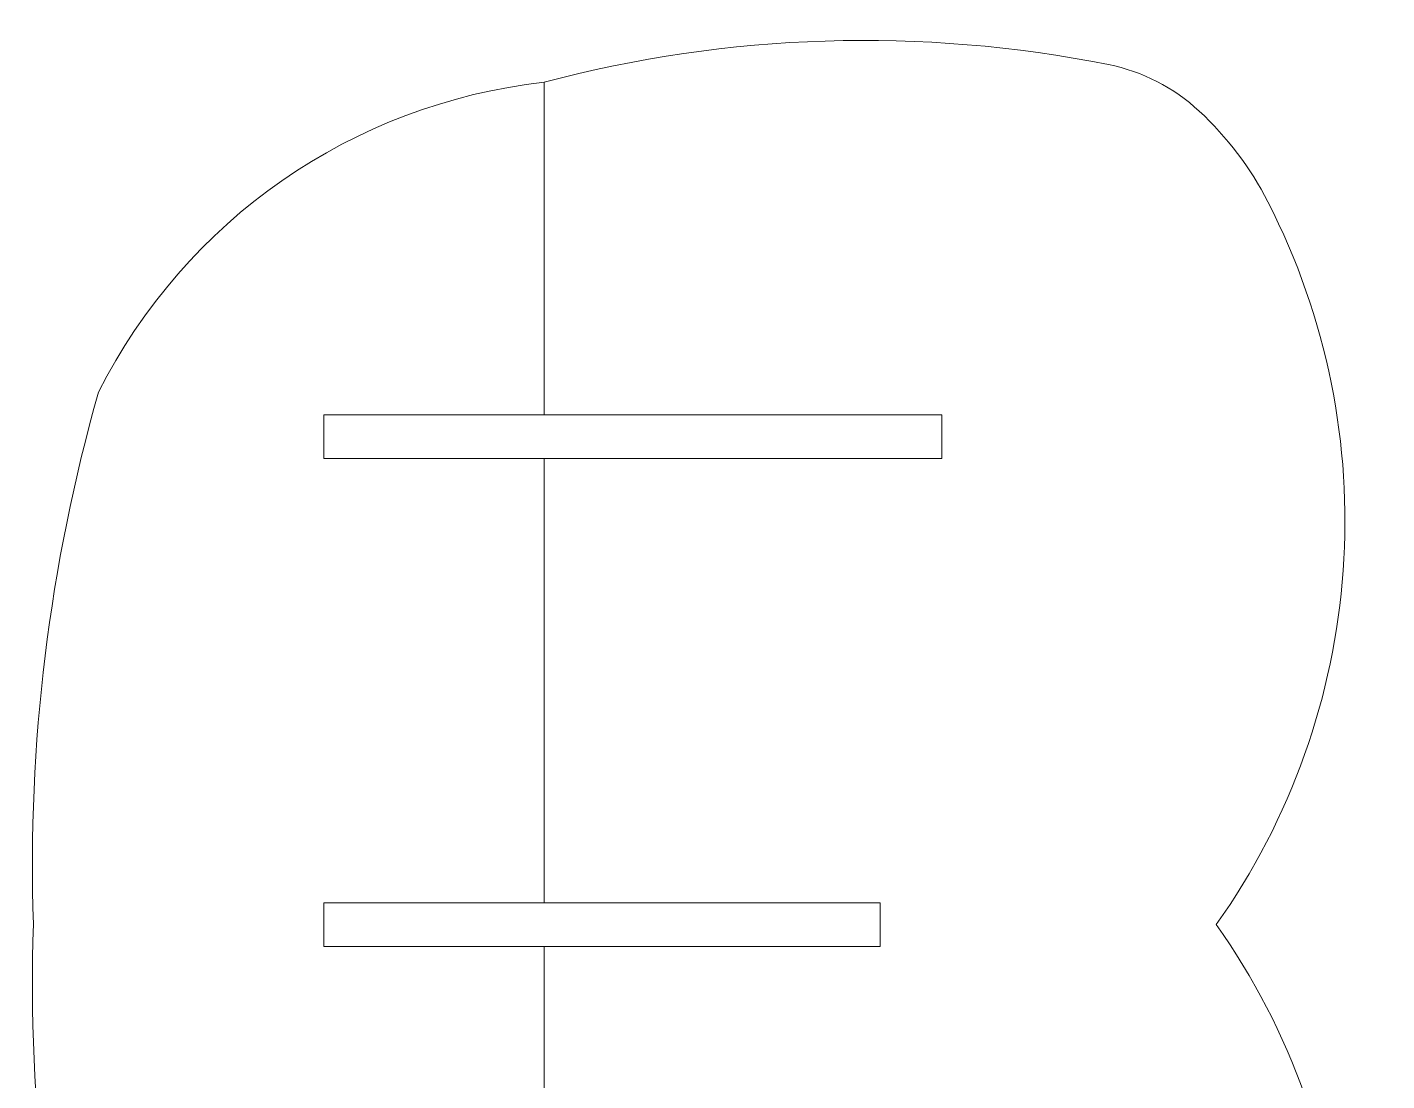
# Model space of a CAD drawing. Header units: millimetres. Extents: x 570 to 650.8, y -8.3 to 42.9.
# Drawn here: x 580 to 587.18, y 6.53 to 12.09 of the extents above; entities that cross this region are included whole.
import ezdxf

# ---------------------------------------------------------------- set-up
doc = ezdxf.new("R2010")
doc.units = ezdxf.units.MM
doc.header["$MEASUREMENT"] = 0
doc.layers.add('Layer 1', color=7, linetype='Continuous')

msp = doc.modelspace()

# ---------------------------------------------------------------- linework, layer by layer
at = {"layer": 'Layer 1', "color": 4, "lineweight": 9}
for points in [[(585.70983, 11.89359), (584.72241, 12.09111), (583.70282, 12.05922), (582.72964, 11.80042)], [(586.18889, 11.64859), (586.05488, 11.77294), (585.88907, 11.85778), (585.70982, 11.89359)], [(582.72964, 11.80043), (581.71884, 11.68819), (580.83333, 11.07246), (580.37639, 10.16392)], [(582.72964, 10.04548), (582.72964, 10.04548), (582.72964, 11.80043), (582.72964, 11.80043)], [(582.72964, 10.04548), (582.72964, 10.04548), (582.72964, 11.80043), (582.72964, 11.80043)], [(582.72964, 10.04548), (582.72964, 10.04548), (582.72964, 11.80043), (582.72964, 11.80043)], [(582.72964, 10.04548), (582.72964, 10.04548), (582.72964, 11.80043), (582.72964, 11.80043)], [(582.72964, 10.04548), (582.72964, 10.04548), (582.72964, 11.80043), (582.72964, 11.80043)], [(582.72964, 10.04548), (582.72964, 10.04548), (582.72964, 11.80043), (582.72964, 11.80043)], [(582.72964, 10.04548), (582.72964, 10.04548), (582.72964, 11.80043), (582.72964, 11.80043)], [(582.72964, 10.04548), (582.72964, 10.04548), (582.72964, 11.80043), (582.72964, 11.80043)], [(582.72964, 10.04548), (582.72964, 10.04548), (582.72964, 11.80043), (582.72964, 11.80043)], [(582.72964, 10.04548), (582.72964, 10.04548), (582.72964, 11.80043), (582.72964, 11.80043)], [(582.72964, 10.04548), (582.72964, 10.04548), (582.72964, 11.80043), (582.72964, 11.80043)], [(582.72964, 10.04548), (582.72964, 10.04548), (582.72964, 11.80043), (582.72964, 11.80043)], [(582.72964, 10.04548), (582.72964, 10.04548), (582.72964, 11.80043), (582.72964, 11.80043)], [(582.72964, 10.04548), (582.72964, 10.04548), (582.72964, 11.80043), (582.72964, 11.80043)], [(582.72964, 10.04548), (582.72964, 10.04548), (582.72964, 11.80043), (582.72964, 11.80043)], [(582.72964, 10.04548), (582.72964, 10.04548), (582.72964, 11.80043), (582.72964, 11.80043)], [(582.72964, 10.04548), (582.72964, 10.04548), (582.72964, 11.80043), (582.72964, 11.80043)], [(582.72964, 10.04548), (582.72964, 10.04548), (582.72964, 11.80043), (582.72964, 11.80043)], [(582.72964, 10.04548), (582.72964, 10.04548), (582.72964, 11.80043), (582.72964, 11.80043)], [(582.72964, 10.04548), (582.72964, 10.04548), (582.72964, 11.80043), (582.72964, 11.80043)], [(582.72964, 10.04548), (582.72964, 10.04548), (582.72964, 11.80043), (582.72964, 11.80043)], [(586.55199, 11.16929), (586.45978, 11.34896), (586.33688, 11.51118), (586.18889, 11.64859)], [(586.27938, 7.35331), (587.07491, 8.47487), (587.18002, 9.94599), (586.55198, 11.16929)], [(580.37639, 10.16392), (580.11587, 9.25129), (579.99981, 8.30354), (580.03252, 7.35511)], [(581.56671, 9.81406), (581.56671, 9.81406), (581.56671, 10.04548), (581.56671, 10.04548)], [(581.56671, 9.81406), (581.56671, 9.81406), (581.56671, 10.04548), (581.56671, 10.04548)], [(581.56671, 9.81406), (581.56671, 9.81406), (581.56671, 10.04548), (581.56671, 10.04548)], [(581.56671, 9.81406), (581.56671, 9.81406), (581.56671, 10.04548), (581.56671, 10.04548)], [(581.56671, 9.81406), (581.56671, 9.81406), (581.56671, 10.04548), (581.56671, 10.04548)], [(581.56671, 9.81406), (581.56671, 9.81406), (581.56671, 10.04548), (581.56671, 10.04548)], [(581.56671, 9.81406), (581.56671, 9.81406), (581.56671, 10.04548), (581.56671, 10.04548)], [(581.56671, 9.81406), (581.56671, 9.81406), (581.56671, 10.04548), (581.56671, 10.04548)], [(581.56671, 9.81406), (581.56671, 9.81406), (581.56671, 10.04548), (581.56671, 10.04548)], [(581.56671, 9.81406), (581.56671, 9.81406), (581.56671, 10.04548), (581.56671, 10.04548)], [(581.56671, 9.81406), (581.56671, 9.81406), (581.56671, 10.04548), (581.56671, 10.04548)], [(581.56671, 9.81406), (581.56671, 9.81406), (581.56671, 10.04548), (581.56671, 10.04548)], [(581.56671, 9.81406), (581.56671, 9.81406), (581.56671, 10.04548), (581.56671, 10.04548)], [(581.56671, 9.81406), (581.56671, 9.81406), (581.56671, 10.04548), (581.56671, 10.04548)], [(581.56671, 9.81406), (581.56671, 9.81406), (581.56671, 10.04548), (581.56671, 10.04548)], [(581.56671, 9.81406), (581.56671, 9.81406), (581.56671, 10.04548), (581.56671, 10.04548)], [(581.56671, 9.81406), (581.56671, 9.81406), (581.56671, 10.04548), (581.56671, 10.04548)], [(581.56671, 9.81406), (581.56671, 9.81406), (581.56671, 10.04548), (581.56671, 10.04548)], [(581.56671, 9.81406), (581.56671, 9.81406), (581.56671, 10.04548), (581.56671, 10.04548)], [(581.56671, 9.81406), (581.56671, 9.81406), (581.56671, 10.04548), (581.56671, 10.04548)], [(581.56671, 9.81406), (581.56671, 9.81406), (581.56671, 10.04548), (581.56671, 10.04548)], [(581.56671, 10.04548), (581.56671, 10.04548), (582.72964, 10.04548), (582.72964, 10.04548)], [(581.56671, 10.04548), (581.56671, 10.04548), (582.72964, 10.04548), (582.72964, 10.04548)], [(581.56671, 10.04548), (581.56671, 10.04548), (582.72964, 10.04548), (582.72964, 10.04548)], [(581.56671, 10.04548), (581.56671, 10.04548), (582.72964, 10.04548), (582.72964, 10.04548)], [(581.56671, 10.04548), (581.56671, 10.04548), (582.72964, 10.04548), (582.72964, 10.04548)], [(581.56671, 10.04548), (581.56671, 10.04548), (582.72964, 10.04548), (582.72964, 10.04548)], [(581.56671, 10.04548), (581.56671, 10.04548), (582.72964, 10.04548), (582.72964, 10.04548)], [(581.56671, 10.04548), (581.56671, 10.04548), (582.72964, 10.04548), (582.72964, 10.04548)], [(581.56671, 10.04548), (581.56671, 10.04548), (582.72964, 10.04548), (582.72964, 10.04548)], [(581.56671, 10.04548), (581.56671, 10.04548), (582.72964, 10.04548), (582.72964, 10.04548)], [(581.56671, 10.04548), (581.56671, 10.04548), (582.72964, 10.04548), (582.72964, 10.04548)], [(581.56671, 10.04548), (581.56671, 10.04548), (582.72964, 10.04548), (582.72964, 10.04548)], [(581.56671, 10.04548), (581.56671, 10.04548), (582.72964, 10.04548), (582.72964, 10.04548)], [(581.56671, 10.04548), (581.56671, 10.04548), (582.72964, 10.04548), (582.72964, 10.04548)], [(581.56671, 10.04548), (581.56671, 10.04548), (582.72964, 10.04548), (582.72964, 10.04548)], [(581.56671, 10.04548), (581.56671, 10.04548), (582.72964, 10.04548), (582.72964, 10.04548)], [(581.56671, 10.04548), (581.56671, 10.04548), (582.72964, 10.04548), (582.72964, 10.04548)], [(581.56671, 10.04548), (581.56671, 10.04548), (582.72964, 10.04548), (582.72964, 10.04548)], [(581.56671, 10.04548), (581.56671, 10.04548), (582.72964, 10.04548), (582.72964, 10.04548)], [(581.56671, 10.04548), (581.56671, 10.04548), (582.72964, 10.04548), (582.72964, 10.04548)], [(581.56671, 10.04548), (581.56671, 10.04548), (582.72964, 10.04548), (582.72964, 10.04548)], [(584.83088, 10.04548), (584.83088, 10.04548), (582.72964, 10.04548), (582.72964, 10.04548)], [(584.83088, 10.04548), (584.83088, 10.04548), (582.72964, 10.04548), (582.72964, 10.04548)], [(584.83088, 10.04548), (584.83088, 10.04548), (582.72964, 10.04548), (582.72964, 10.04548)], [(584.83088, 10.04548), (584.83088, 10.04548), (582.72964, 10.04548), (582.72964, 10.04548)], [(584.83088, 10.04548), (584.83088, 10.04548), (582.72964, 10.04548), (582.72964, 10.04548)], [(584.83088, 10.04548), (584.83088, 10.04548), (582.72964, 10.04548), (582.72964, 10.04548)], [(584.83088, 10.04548), (584.83088, 10.04548), (582.72964, 10.04548), (582.72964, 10.04548)], [(584.83088, 10.04548), (584.83088, 10.04548), (582.72964, 10.04548), (582.72964, 10.04548)], [(584.83088, 10.04548), (584.83088, 10.04548), (582.72964, 10.04548), (582.72964, 10.04548)], [(584.83088, 10.04548), (584.83088, 10.04548), (582.72964, 10.04548), (582.72964, 10.04548)], [(584.83088, 10.04548), (584.83088, 10.04548), (582.72964, 10.04548), (582.72964, 10.04548)], [(584.83088, 10.04548), (584.83088, 10.04548), (582.72964, 10.04548), (582.72964, 10.04548)], [(584.83088, 10.04548), (584.83088, 10.04548), (582.72964, 10.04548), (582.72964, 10.04548)], [(584.83088, 10.04548), (584.83088, 10.04548), (582.72964, 10.04548), (582.72964, 10.04548)], [(584.83088, 10.04548), (584.83088, 10.04548), (582.72964, 10.04548), (582.72964, 10.04548)], [(584.83088, 10.04548), (584.83088, 10.04548), (582.72964, 10.04548), (582.72964, 10.04548)], [(584.83088, 10.04548), (584.83088, 10.04548), (582.72964, 10.04548), (582.72964, 10.04548)], [(584.83088, 10.04548), (584.83088, 10.04548), (582.72964, 10.04548), (582.72964, 10.04548)], [(584.83088, 10.04548), (584.83088, 10.04548), (582.72964, 10.04548), (582.72964, 10.04548)], [(584.83088, 10.04548), (584.83088, 10.04548), (582.72964, 10.04548), (582.72964, 10.04548)], [(584.83088, 10.04548), (584.83088, 10.04548), (582.72964, 10.04548), (582.72964, 10.04548)], [(584.83088, 9.81406), (584.83088, 9.81406), (584.83088, 10.04548), (584.83088, 10.04548)], [(584.83088, 9.81406), (584.83088, 9.81406), (584.83088, 10.04548), (584.83088, 10.04548)], [(584.83088, 9.81406), (584.83088, 9.81406), (584.83088, 10.04548), (584.83088, 10.04548)], [(584.83088, 9.81406), (584.83088, 9.81406), (584.83088, 10.04548), (584.83088, 10.04548)], [(584.83088, 9.81406), (584.83088, 9.81406), (584.83088, 10.04548), (584.83088, 10.04548)], [(584.83088, 9.81406), (584.83088, 9.81406), (584.83088, 10.04548), (584.83088, 10.04548)], [(584.83088, 9.81406), (584.83088, 9.81406), (584.83088, 10.04548), (584.83088, 10.04548)], [(584.83088, 9.81406), (584.83088, 9.81406), (584.83088, 10.04548), (584.83088, 10.04548)], [(584.83088, 9.81406), (584.83088, 9.81406), (584.83088, 10.04548), (584.83088, 10.04548)], [(584.83088, 9.81406), (584.83088, 9.81406), (584.83088, 10.04548), (584.83088, 10.04548)], [(584.83088, 9.81406), (584.83088, 9.81406), (584.83088, 10.04548), (584.83088, 10.04548)], [(584.83088, 9.81406), (584.83088, 9.81406), (584.83088, 10.04548), (584.83088, 10.04548)], [(584.83088, 9.81406), (584.83088, 9.81406), (584.83088, 10.04548), (584.83088, 10.04548)], [(584.83088, 9.81406), (584.83088, 9.81406), (584.83088, 10.04548), (584.83088, 10.04548)], [(584.83088, 9.81406), (584.83088, 9.81406), (584.83088, 10.04548), (584.83088, 10.04548)], [(584.83088, 9.81406), (584.83088, 9.81406), (584.83088, 10.04548), (584.83088, 10.04548)], [(584.83088, 9.81406), (584.83088, 9.81406), (584.83088, 10.04548), (584.83088, 10.04548)], [(584.83088, 9.81406), (584.83088, 9.81406), (584.83088, 10.04548), (584.83088, 10.04548)], [(584.83088, 9.81406), (584.83088, 9.81406), (584.83088, 10.04548), (584.83088, 10.04548)], [(584.83088, 9.81406), (584.83088, 9.81406), (584.83088, 10.04548), (584.83088, 10.04548)], [(584.83088, 9.81406), (584.83088, 9.81406), (584.83088, 10.04548), (584.83088, 10.04548)], [(581.56671, 9.81406), (581.56671, 9.81406), (582.72964, 9.81406), (582.72964, 9.81406)], [(581.56671, 9.81406), (581.56671, 9.81406), (582.72964, 9.81406), (582.72964, 9.81406)], [(581.56671, 9.81406), (581.56671, 9.81406), (582.72964, 9.81406), (582.72964, 9.81406)], [(581.56671, 9.81406), (581.56671, 9.81406), (582.72964, 9.81406), (582.72964, 9.81406)], [(581.56671, 9.81406), (581.56671, 9.81406), (582.72964, 9.81406), (582.72964, 9.81406)], [(581.56671, 9.81406), (581.56671, 9.81406), (582.72964, 9.81406), (582.72964, 9.81406)], [(581.56671, 9.81406), (581.56671, 9.81406), (582.72964, 9.81406), (582.72964, 9.81406)], [(581.56671, 9.81406), (581.56671, 9.81406), (582.72964, 9.81406), (582.72964, 9.81406)], [(581.56671, 9.81406), (581.56671, 9.81406), (582.72964, 9.81406), (582.72964, 9.81406)], [(581.56671, 9.81406), (581.56671, 9.81406), (582.72964, 9.81406), (582.72964, 9.81406)], [(581.56671, 9.81406), (581.56671, 9.81406), (582.72964, 9.81406), (582.72964, 9.81406)], [(581.56671, 9.81406), (581.56671, 9.81406), (582.72964, 9.81406), (582.72964, 9.81406)], [(581.56671, 9.81406), (581.56671, 9.81406), (582.72964, 9.81406), (582.72964, 9.81406)], [(581.56671, 9.81406), (581.56671, 9.81406), (582.72964, 9.81406), (582.72964, 9.81406)], [(581.56671, 9.81406), (581.56671, 9.81406), (582.72964, 9.81406), (582.72964, 9.81406)], [(581.56671, 9.81406), (581.56671, 9.81406), (582.72964, 9.81406), (582.72964, 9.81406)], [(581.56671, 9.81406), (581.56671, 9.81406), (582.72964, 9.81406), (582.72964, 9.81406)], [(581.56671, 9.81406), (581.56671, 9.81406), (582.72964, 9.81406), (582.72964, 9.81406)], [(581.56671, 9.81406), (581.56671, 9.81406), (582.72964, 9.81406), (582.72964, 9.81406)], [(581.56671, 9.81406), (581.56671, 9.81406), (582.72964, 9.81406), (582.72964, 9.81406)], [(581.56671, 9.81406), (581.56671, 9.81406), (582.72964, 9.81406), (582.72964, 9.81406)], [(584.83088, 9.81406), (584.83088, 9.81406), (582.72964, 9.81406), (582.72964, 9.81406)], [(584.83088, 9.81406), (584.83088, 9.81406), (582.72964, 9.81406), (582.72964, 9.81406)], [(584.83088, 9.81406), (584.83088, 9.81406), (582.72964, 9.81406), (582.72964, 9.81406)], [(584.83088, 9.81406), (584.83088, 9.81406), (582.72964, 9.81406), (582.72964, 9.81406)], [(584.83088, 9.81406), (584.83088, 9.81406), (582.72964, 9.81406), (582.72964, 9.81406)], [(584.83088, 9.81406), (584.83088, 9.81406), (582.72964, 9.81406), (582.72964, 9.81406)], [(584.83088, 9.81406), (584.83088, 9.81406), (582.72964, 9.81406), (582.72964, 9.81406)], [(584.83088, 9.81406), (584.83088, 9.81406), (582.72964, 9.81406), (582.72964, 9.81406)], [(584.83088, 9.81406), (584.83088, 9.81406), (582.72964, 9.81406), (582.72964, 9.81406)], [(584.83088, 9.81406), (584.83088, 9.81406), (582.72964, 9.81406), (582.72964, 9.81406)], [(584.83088, 9.81406), (584.83088, 9.81406), (582.72964, 9.81406), (582.72964, 9.81406)], [(584.83088, 9.81406), (584.83088, 9.81406), (582.72964, 9.81406), (582.72964, 9.81406)], [(584.83088, 9.81406), (584.83088, 9.81406), (582.72964, 9.81406), (582.72964, 9.81406)], [(584.83088, 9.81406), (584.83088, 9.81406), (582.72964, 9.81406), (582.72964, 9.81406)], [(584.83088, 9.81406), (584.83088, 9.81406), (582.72964, 9.81406), (582.72964, 9.81406)], [(584.83088, 9.81406), (584.83088, 9.81406), (582.72964, 9.81406), (582.72964, 9.81406)], [(584.83088, 9.81406), (584.83088, 9.81406), (582.72964, 9.81406), (582.72964, 9.81406)], [(584.83088, 9.81406), (584.83088, 9.81406), (582.72964, 9.81406), (582.72964, 9.81406)], [(584.83088, 9.81406), (584.83088, 9.81406), (582.72964, 9.81406), (582.72964, 9.81406)], [(584.83088, 9.81406), (584.83088, 9.81406), (582.72964, 9.81406), (582.72964, 9.81406)], [(584.83088, 9.81406), (584.83088, 9.81406), (582.72964, 9.81406), (582.72964, 9.81406)], [(582.72964, 7.46906), (582.72964, 7.46906), (582.72964, 9.81406), (582.72964, 9.81406)], [(582.72964, 7.46906), (582.72964, 7.46906), (582.72964, 9.81406), (582.72964, 9.81406)], [(582.72964, 7.46906), (582.72964, 7.46906), (582.72964, 9.81406), (582.72964, 9.81406)], [(582.72964, 7.46906), (582.72964, 7.46906), (582.72964, 9.81406), (582.72964, 9.81406)], [(582.72964, 7.46906), (582.72964, 7.46906), (582.72964, 9.81406), (582.72964, 9.81406)], [(582.72964, 7.46906), (582.72964, 7.46906), (582.72964, 9.81406), (582.72964, 9.81406)], [(582.72964, 7.46906), (582.72964, 7.46906), (582.72964, 9.81406), (582.72964, 9.81406)], [(582.72964, 7.46906), (582.72964, 7.46906), (582.72964, 9.81406), (582.72964, 9.81406)], [(582.72964, 7.46906), (582.72964, 7.46906), (582.72964, 9.81406), (582.72964, 9.81406)], [(582.72964, 7.46906), (582.72964, 7.46906), (582.72964, 9.81406), (582.72964, 9.81406)], [(582.72964, 7.46906), (582.72964, 7.46906), (582.72964, 9.81406), (582.72964, 9.81406)], [(582.72964, 7.46906), (582.72964, 7.46906), (582.72964, 9.81406), (582.72964, 9.81406)], [(582.72964, 7.46906), (582.72964, 7.46906), (582.72964, 9.81406), (582.72964, 9.81406)], [(582.72964, 7.46906), (582.72964, 7.46906), (582.72964, 9.81406), (582.72964, 9.81406)], [(582.72964, 7.46906), (582.72964, 7.46906), (582.72964, 9.81406), (582.72964, 9.81406)], [(582.72964, 7.46906), (582.72964, 7.46906), (582.72964, 9.81406), (582.72964, 9.81406)], [(582.72964, 7.46906), (582.72964, 7.46906), (582.72964, 9.81406), (582.72964, 9.81406)], [(582.72964, 7.46906), (582.72964, 7.46906), (582.72964, 9.81406), (582.72964, 9.81406)], [(582.72964, 7.46906), (582.72964, 7.46906), (582.72964, 9.81406), (582.72964, 9.81406)], [(582.72964, 7.46906), (582.72964, 7.46906), (582.72964, 9.81406), (582.72964, 9.81406)], [(582.72964, 7.46906), (582.72964, 7.46906), (582.72964, 9.81406), (582.72964, 9.81406)], [(581.56671, 7.46906), (581.56671, 7.46906), (581.56671, 7.23764), (581.56671, 7.23764)], [(581.56671, 7.46906), (581.56671, 7.46906), (581.56671, 7.23764), (581.56671, 7.23764)], [(581.56671, 7.46906), (581.56671, 7.46906), (581.56671, 7.23764), (581.56671, 7.23764)], [(581.56671, 7.46906), (581.56671, 7.46906), (581.56671, 7.23764), (581.56671, 7.23764)], [(581.56671, 7.46906), (581.56671, 7.46906), (581.56671, 7.23764), (581.56671, 7.23764)], [(581.56671, 7.46906), (581.56671, 7.46906), (581.56671, 7.23764), (581.56671, 7.23764)], [(581.56671, 7.46906), (581.56671, 7.46906), (581.56671, 7.23764), (581.56671, 7.23764)], [(581.56671, 7.46906), (581.56671, 7.46906), (581.56671, 7.23764), (581.56671, 7.23764)], [(581.56671, 7.46906), (581.56671, 7.46906), (581.56671, 7.23764), (581.56671, 7.23764)], [(581.56671, 7.46906), (581.56671, 7.46906), (581.56671, 7.23764), (581.56671, 7.23764)], [(581.56671, 7.46906), (581.56671, 7.46906), (581.56671, 7.23764), (581.56671, 7.23764)], [(581.56671, 7.46906), (581.56671, 7.46906), (581.56671, 7.23764), (581.56671, 7.23764)], [(581.56671, 7.46906), (581.56671, 7.46906), (581.56671, 7.23764), (581.56671, 7.23764)], [(581.56671, 7.46906), (581.56671, 7.46906), (581.56671, 7.23764), (581.56671, 7.23764)], [(581.56671, 7.46906), (581.56671, 7.46906), (581.56671, 7.23764), (581.56671, 7.23764)], [(581.56671, 7.46906), (581.56671, 7.46906), (581.56671, 7.23764), (581.56671, 7.23764)], [(581.56671, 7.46906), (581.56671, 7.46906), (581.56671, 7.23764), (581.56671, 7.23764)], [(581.56671, 7.46906), (581.56671, 7.46906), (581.56671, 7.23764), (581.56671, 7.23764)], [(581.56671, 7.46906), (581.56671, 7.46906), (581.56671, 7.23764), (581.56671, 7.23764)], [(581.56671, 7.46906), (581.56671, 7.46906), (581.56671, 7.23764), (581.56671, 7.23764)], [(581.56671, 7.46906), (581.56671, 7.46906), (581.56671, 7.23764), (581.56671, 7.23764)], [(581.56671, 7.46906), (581.56671, 7.46906), (582.72964, 7.46906), (582.72964, 7.46906)], [(581.56671, 7.46906), (581.56671, 7.46906), (582.72964, 7.46906), (582.72964, 7.46906)], [(581.56671, 7.46906), (581.56671, 7.46906), (582.72964, 7.46906), (582.72964, 7.46906)], [(581.56671, 7.46906), (581.56671, 7.46906), (582.72964, 7.46906), (582.72964, 7.46906)], [(581.56671, 7.46906), (581.56671, 7.46906), (582.72964, 7.46906), (582.72964, 7.46906)], [(581.56671, 7.46906), (581.56671, 7.46906), (582.72964, 7.46906), (582.72964, 7.46906)], [(581.56671, 7.46906), (581.56671, 7.46906), (582.72964, 7.46906), (582.72964, 7.46906)], [(581.56671, 7.46906), (581.56671, 7.46906), (582.72964, 7.46906), (582.72964, 7.46906)], [(581.56671, 7.46906), (581.56671, 7.46906), (582.72964, 7.46906), (582.72964, 7.46906)], [(581.56671, 7.46906), (581.56671, 7.46906), (582.72964, 7.46906), (582.72964, 7.46906)], [(581.56671, 7.46906), (581.56671, 7.46906), (582.72964, 7.46906), (582.72964, 7.46906)], [(581.56671, 7.46906), (581.56671, 7.46906), (582.72964, 7.46906), (582.72964, 7.46906)], [(581.56671, 7.46906), (581.56671, 7.46906), (582.72964, 7.46906), (582.72964, 7.46906)], [(581.56671, 7.46906), (581.56671, 7.46906), (582.72964, 7.46906), (582.72964, 7.46906)], [(581.56671, 7.46906), (581.56671, 7.46906), (582.72964, 7.46906), (582.72964, 7.46906)], [(581.56671, 7.46906), (581.56671, 7.46906), (582.72964, 7.46906), (582.72964, 7.46906)], [(581.56671, 7.46906), (581.56671, 7.46906), (582.72964, 7.46906), (582.72964, 7.46906)], [(581.56671, 7.46906), (581.56671, 7.46906), (582.72964, 7.46906), (582.72964, 7.46906)], [(581.56671, 7.46906), (581.56671, 7.46906), (582.72964, 7.46906), (582.72964, 7.46906)], [(581.56671, 7.46906), (581.56671, 7.46906), (582.72964, 7.46906), (582.72964, 7.46906)], [(581.56671, 7.46906), (581.56671, 7.46906), (582.72964, 7.46906), (582.72964, 7.46906)], [(584.50452, 7.46906), (584.50452, 7.46906), (582.72964, 7.46906), (582.72964, 7.46906)], [(584.50452, 7.46906), (584.50452, 7.46906), (582.72964, 7.46906), (582.72964, 7.46906)], [(584.50452, 7.46906), (584.50452, 7.46906), (582.72964, 7.46906), (582.72964, 7.46906)], [(584.50452, 7.46906), (584.50452, 7.46906), (582.72964, 7.46906), (582.72964, 7.46906)], [(584.50452, 7.46906), (584.50452, 7.46906), (582.72964, 7.46906), (582.72964, 7.46906)], [(584.50452, 7.46906), (584.50452, 7.46906), (582.72964, 7.46906), (582.72964, 7.46906)], [(584.50452, 7.46906), (584.50452, 7.46906), (582.72964, 7.46906), (582.72964, 7.46906)], [(584.50452, 7.46906), (584.50452, 7.46906), (582.72964, 7.46906), (582.72964, 7.46906)], [(584.50452, 7.46906), (584.50452, 7.46906), (582.72964, 7.46906), (582.72964, 7.46906)], [(584.50452, 7.46906), (584.50452, 7.46906), (582.72964, 7.46906), (582.72964, 7.46906)], [(584.50452, 7.46906), (584.50452, 7.46906), (582.72964, 7.46906), (582.72964, 7.46906)], [(584.50452, 7.46906), (584.50452, 7.46906), (582.72964, 7.46906), (582.72964, 7.46906)], [(584.50452, 7.46906), (584.50452, 7.46906), (582.72964, 7.46906), (582.72964, 7.46906)], [(584.50452, 7.46906), (584.50452, 7.46906), (582.72964, 7.46906), (582.72964, 7.46906)], [(584.50452, 7.46906), (584.50452, 7.46906), (582.72964, 7.46906), (582.72964, 7.46906)], [(584.50452, 7.46906), (584.50452, 7.46906), (582.72964, 7.46906), (582.72964, 7.46906)], [(584.50452, 7.46906), (584.50452, 7.46906), (582.72964, 7.46906), (582.72964, 7.46906)], [(584.50452, 7.46906), (584.50452, 7.46906), (582.72964, 7.46906), (582.72964, 7.46906)], [(584.50452, 7.46906), (584.50452, 7.46906), (582.72964, 7.46906), (582.72964, 7.46906)], [(584.50452, 7.46906), (584.50452, 7.46906), (582.72964, 7.46906), (582.72964, 7.46906)], [(584.50452, 7.46906), (584.50452, 7.46906), (582.72964, 7.46906), (582.72964, 7.46906)], [(584.50452, 7.46906), (584.50452, 7.46906), (584.50452, 7.23764), (584.50452, 7.23764)], [(584.50452, 7.46906), (584.50452, 7.46906), (584.50452, 7.23764), (584.50452, 7.23764)], [(584.50452, 7.46906), (584.50452, 7.46906), (584.50452, 7.23764), (584.50452, 7.23764)], [(584.50452, 7.46906), (584.50452, 7.46906), (584.50452, 7.23764), (584.50452, 7.23764)], [(584.50452, 7.46906), (584.50452, 7.46906), (584.50452, 7.23764), (584.50452, 7.23764)], [(584.50452, 7.46906), (584.50452, 7.46906), (584.50452, 7.23764), (584.50452, 7.23764)], [(584.50452, 7.46906), (584.50452, 7.46906), (584.50452, 7.23764), (584.50452, 7.23764)], [(584.50452, 7.46906), (584.50452, 7.46906), (584.50452, 7.23764), (584.50452, 7.23764)], [(584.50452, 7.46906), (584.50452, 7.46906), (584.50452, 7.23764), (584.50452, 7.23764)], [(584.50452, 7.46906), (584.50452, 7.46906), (584.50452, 7.23764), (584.50452, 7.23764)], [(584.50452, 7.46906), (584.50452, 7.46906), (584.50452, 7.23764), (584.50452, 7.23764)], [(584.50452, 7.46906), (584.50452, 7.46906), (584.50452, 7.23764), (584.50452, 7.23764)], [(584.50452, 7.46906), (584.50452, 7.46906), (584.50452, 7.23764), (584.50452, 7.23764)], [(584.50452, 7.46906), (584.50452, 7.46906), (584.50452, 7.23764), (584.50452, 7.23764)], [(584.50452, 7.46906), (584.50452, 7.46906), (584.50452, 7.23764), (584.50452, 7.23764)], [(584.50452, 7.46906), (584.50452, 7.46906), (584.50452, 7.23764), (584.50452, 7.23764)], [(584.50452, 7.46906), (584.50452, 7.46906), (584.50452, 7.23764), (584.50452, 7.23764)], [(584.50452, 7.46906), (584.50452, 7.46906), (584.50452, 7.23764), (584.50452, 7.23764)], [(584.50452, 7.46906), (584.50452, 7.46906), (584.50452, 7.23764), (584.50452, 7.23764)], [(584.50452, 7.46906), (584.50452, 7.46906), (584.50452, 7.23764), (584.50452, 7.23764)], [(584.50452, 7.46906), (584.50452, 7.46906), (584.50452, 7.23764), (584.50452, 7.23764)], [(580.03252, 7.35512), (579.99967, 6.40557), (580.11569, 5.45663), (580.37639, 4.54289)], [(586.55199, 3.53753), (587.17998, 4.76078), (587.07484, 6.23186), (586.27938, 7.35329)], [(581.56671, 7.23764), (581.56671, 7.23764), (582.72964, 7.23764), (582.72964, 7.23764)], [(581.56671, 7.23764), (581.56671, 7.23764), (582.72964, 7.23764), (582.72964, 7.23764)], [(581.56671, 7.23764), (581.56671, 7.23764), (582.72964, 7.23764), (582.72964, 7.23764)], [(581.56671, 7.23764), (581.56671, 7.23764), (582.72964, 7.23764), (582.72964, 7.23764)], [(581.56671, 7.23764), (581.56671, 7.23764), (582.72964, 7.23764), (582.72964, 7.23764)], [(581.56671, 7.23764), (581.56671, 7.23764), (582.72964, 7.23764), (582.72964, 7.23764)], [(581.56671, 7.23764), (581.56671, 7.23764), (582.72964, 7.23764), (582.72964, 7.23764)], [(581.56671, 7.23764), (581.56671, 7.23764), (582.72964, 7.23764), (582.72964, 7.23764)], [(581.56671, 7.23764), (581.56671, 7.23764), (582.72964, 7.23764), (582.72964, 7.23764)], [(581.56671, 7.23764), (581.56671, 7.23764), (582.72964, 7.23764), (582.72964, 7.23764)], [(581.56671, 7.23764), (581.56671, 7.23764), (582.72964, 7.23764), (582.72964, 7.23764)], [(581.56671, 7.23764), (581.56671, 7.23764), (582.72964, 7.23764), (582.72964, 7.23764)], [(581.56671, 7.23764), (581.56671, 7.23764), (582.72964, 7.23764), (582.72964, 7.23764)], [(581.56671, 7.23764), (581.56671, 7.23764), (582.72964, 7.23764), (582.72964, 7.23764)], [(581.56671, 7.23764), (581.56671, 7.23764), (582.72964, 7.23764), (582.72964, 7.23764)], [(581.56671, 7.23764), (581.56671, 7.23764), (582.72964, 7.23764), (582.72964, 7.23764)], [(581.56671, 7.23764), (581.56671, 7.23764), (582.72964, 7.23764), (582.72964, 7.23764)], [(581.56671, 7.23764), (581.56671, 7.23764), (582.72964, 7.23764), (582.72964, 7.23764)], [(581.56671, 7.23764), (581.56671, 7.23764), (582.72964, 7.23764), (582.72964, 7.23764)], [(581.56671, 7.23764), (581.56671, 7.23764), (582.72964, 7.23764), (582.72964, 7.23764)], [(581.56671, 7.23764), (581.56671, 7.23764), (582.72964, 7.23764), (582.72964, 7.23764)], [(584.50452, 7.23764), (584.50452, 7.23764), (582.72964, 7.23764), (582.72964, 7.23764)], [(584.50452, 7.23764), (584.50452, 7.23764), (582.72964, 7.23764), (582.72964, 7.23764)], [(584.50452, 7.23764), (584.50452, 7.23764), (582.72964, 7.23764), (582.72964, 7.23764)], [(584.50452, 7.23764), (584.50452, 7.23764), (582.72964, 7.23764), (582.72964, 7.23764)], [(584.50452, 7.23764), (584.50452, 7.23764), (582.72964, 7.23764), (582.72964, 7.23764)], [(584.50452, 7.23764), (584.50452, 7.23764), (582.72964, 7.23764), (582.72964, 7.23764)], [(584.50452, 7.23764), (584.50452, 7.23764), (582.72964, 7.23764), (582.72964, 7.23764)], [(584.50452, 7.23764), (584.50452, 7.23764), (582.72964, 7.23764), (582.72964, 7.23764)], [(584.50452, 7.23764), (584.50452, 7.23764), (582.72964, 7.23764), (582.72964, 7.23764)], [(584.50452, 7.23764), (584.50452, 7.23764), (582.72964, 7.23764), (582.72964, 7.23764)], [(584.50452, 7.23764), (584.50452, 7.23764), (582.72964, 7.23764), (582.72964, 7.23764)], [(584.50452, 7.23764), (584.50452, 7.23764), (582.72964, 7.23764), (582.72964, 7.23764)], [(584.50452, 7.23764), (584.50452, 7.23764), (582.72964, 7.23764), (582.72964, 7.23764)], [(584.50452, 7.23764), (584.50452, 7.23764), (582.72964, 7.23764), (582.72964, 7.23764)], [(584.50452, 7.23764), (584.50452, 7.23764), (582.72964, 7.23764), (582.72964, 7.23764)], [(584.50452, 7.23764), (584.50452, 7.23764), (582.72964, 7.23764), (582.72964, 7.23764)], [(584.50452, 7.23764), (584.50452, 7.23764), (582.72964, 7.23764), (582.72964, 7.23764)], [(584.50452, 7.23764), (584.50452, 7.23764), (582.72964, 7.23764), (582.72964, 7.23764)], [(584.50452, 7.23764), (584.50452, 7.23764), (582.72964, 7.23764), (582.72964, 7.23764)], [(584.50452, 7.23764), (584.50452, 7.23764), (582.72964, 7.23764), (582.72964, 7.23764)], [(584.50452, 7.23764), (584.50452, 7.23764), (582.72964, 7.23764), (582.72964, 7.23764)], [(582.72964, 7.23764), (582.72964, 7.23764), (582.72964, 4.89277), (582.72964, 4.89277)], [(582.72964, 7.23764), (582.72964, 7.23764), (582.72964, 4.89277), (582.72964, 4.89277)], [(582.72964, 7.23764), (582.72964, 7.23764), (582.72964, 4.89277), (582.72964, 4.89277)], [(582.72964, 7.23764), (582.72964, 7.23764), (582.72964, 4.89277), (582.72964, 4.89277)], [(582.72964, 7.23764), (582.72964, 7.23764), (582.72964, 4.89277), (582.72964, 4.89277)], [(582.72964, 7.23764), (582.72964, 7.23764), (582.72964, 4.89277), (582.72964, 4.89277)], [(582.72964, 7.23764), (582.72964, 7.23764), (582.72964, 4.89277), (582.72964, 4.89277)], [(582.72964, 7.23764), (582.72964, 7.23764), (582.72964, 4.89277), (582.72964, 4.89277)], [(582.72964, 7.23764), (582.72964, 7.23764), (582.72964, 4.89277), (582.72964, 4.89277)], [(582.72964, 7.23764), (582.72964, 7.23764), (582.72964, 4.89277), (582.72964, 4.89277)], [(582.72964, 7.23764), (582.72964, 7.23764), (582.72964, 4.89277), (582.72964, 4.89277)], [(582.72964, 7.23764), (582.72964, 7.23764), (582.72964, 4.89277), (582.72964, 4.89277)], [(582.72964, 7.23764), (582.72964, 7.23764), (582.72964, 4.89277), (582.72964, 4.89277)], [(582.72964, 7.23764), (582.72964, 7.23764), (582.72964, 4.89277), (582.72964, 4.89277)], [(582.72964, 7.23764), (582.72964, 7.23764), (582.72964, 4.89277), (582.72964, 4.89277)], [(582.72964, 7.23764), (582.72964, 7.23764), (582.72964, 4.89277), (582.72964, 4.89277)], [(582.72964, 7.23764), (582.72964, 7.23764), (582.72964, 4.89277), (582.72964, 4.89277)], [(582.72964, 7.23764), (582.72964, 7.23764), (582.72964, 4.89277), (582.72964, 4.89277)], [(582.72964, 7.23764), (582.72964, 7.23764), (582.72964, 4.89277), (582.72964, 4.89277)], [(582.72964, 7.23764), (582.72964, 7.23764), (582.72964, 4.89277), (582.72964, 4.89277)], [(582.72964, 7.23764), (582.72964, 7.23764), (582.72964, 4.89277), (582.72964, 4.89277)]]:
    msp.add_open_spline(points, degree=3, dxfattribs=at)

doc.saveas('drawing.dxf')
